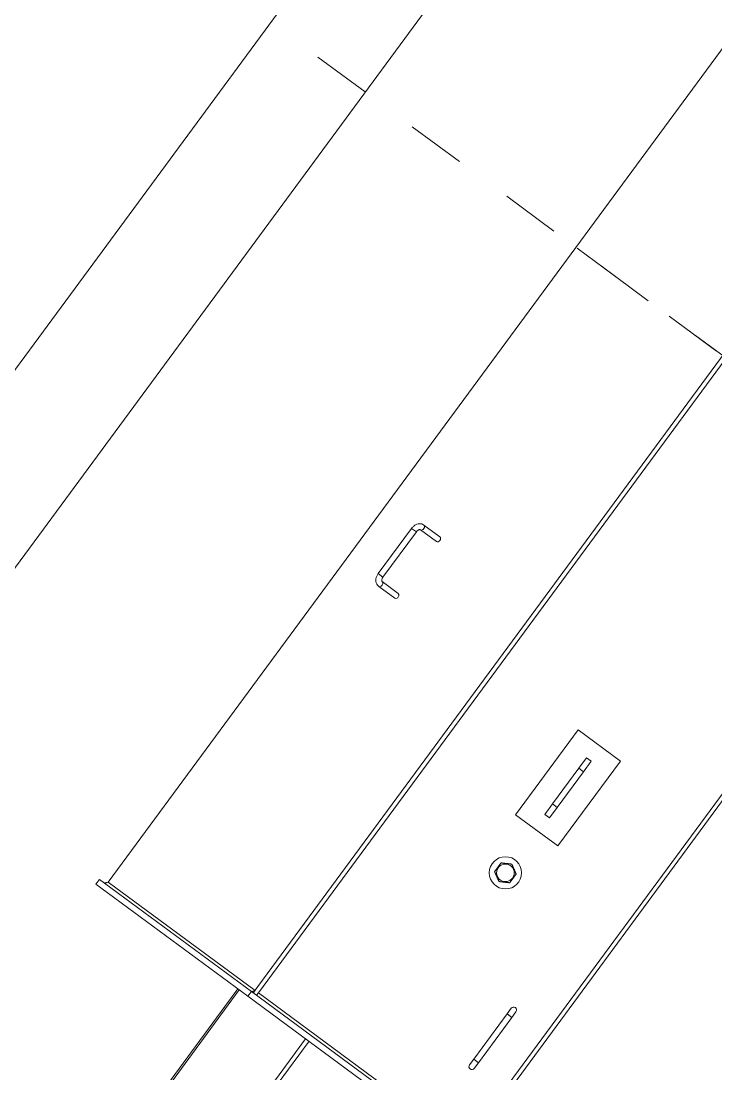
# Model space of a CAD drawing. Header units: metres. Extents: x 432095 to 435012, y 2470938 to 2473256.
# Drawn here: x 433767.35 to 433768.536, y 2471291.111 to 2471292.906 of the extents above; entities that cross this region are included whole.
import ezdxf

# ---------------------------------------------------------------- set-up
doc = ezdxf.new("R2010")
doc.units = ezdxf.units.M
doc.header["$MEASUREMENT"] = 0
for name, pattern in [('MB D$0$CHAIN', [0.3543, 0.2362, -0.0295, 0.0591, -0.0295]), ('MB D$0$DASHDOT', [1, 0.5, -0.25, 0, -0.25]), ('MB D$0$HIDDEN', [0.375, 0.25, -0.125])]:
    doc.linetypes.add(name, pattern=pattern)
doc.layers.add('cong trinh tram 110kv', color=7, linetype='Continuous', lineweight=5)
doc.layers.add('MB D$0$net dut du kien lam', color=8, linetype='MB D$0$HIDDEN', lineweight=20)

# ---------------------------------------------------------------- blocks, each defined once
blk = doc.blocks.new('MB D$0$MBA 63')
at = {"layer": 'MB D$0$net dut du kien lam', "color": 8, "linetype": 'MB D$0$DASHDOT', "ltscale": 0.5}
blk.add_line((102388.6, 36012.3), (102388.6, 25012.3), dxfattribs=at)
at = {"layer": 'MB D$0$net dut du kien lam', "color": 0, "linetype": 'ByBlock', "ltscale": 3}
for points in [[(106699.6, 25012.3), (106699.6, 36012.3), (98099.6, 36012.3), (98099.6, 25012.3)], [(106499.6, 25212.3), (106499.6, 35812.3), (98299.6, 35812.3), (98299.6, 25212.3)]]:
    blk.add_lwpolyline(points, close=True, dxfattribs=at)
blk = doc.blocks.new('MB D$0$mba 1')
at = {"layer": 'cong trinh tram 110kv'}
for p, q in [((-22470.1, 7528.9), (-22470.1, 7783.9)), ((-22467.2, 7528.9), (-22467.2, 7783.9)), ((-22326.6, 7528.9), (-22326.6, 7783.9)), ((-22319.5, 7528.9), (-22319.5, 7783.9)), ((-22771.1, 7528.9), (-22448.9, 7528.9)), ((-22771.1, 7518.9), (-22771.1, 7528.9)), ((-22448.9, 7528.9), (-21993.3, 7528.9)), ((-22448.9, 7518.9), (-22448.9, 7528.9)), ((-22448.9, 7518.9), (-22771.1, 7518.9)), ((-22761.1, 7518.9), (-22756.1, 7513.9)), ((-22759.6, 7518.9), (-22756, 7513.9)), ((-22756.1, 4823.9), (-22756.1, 7514)), ((-22756.1, 7514), (-22756.1, 7513.9)), ((-22756, 4823.9), (-22756, 7513.9)), ((-22445, 7513.9), (-22756, 7513.9)), ((-21993.3, 7518.9), (-22448.9, 7518.9)), ((-22448.5, 7518.9), (-22445, 7513.9)), ((-22445, 4818.9), (-22445, 7518.9)), ((-22445, 7518.9), (-22445, 7513.9)), ((-22437.9, 7518.9), (-22437.9, 7513.9)), ((-22437.9, 7513.9), (-22437.9, 4823.9)), ((-22002.2, 7513.9), (-22437.9, 7513.9)), ((-22002.2, 4823.9), (-22002.2, 7513.9)), ((-21995.2, 7518.9), (-21995.2, 4818.9)), ((-22075.1, 7398.9), (-22075.1, 7386.9)), ((-22065.1, 7386.9), (-22065.1, 7398.9)), ((-22065.1, 7386.9), (-22075.1, 7386.9)), ((-22075.1, 7386.9), (-22075.1, 7290.9)), ((-22065.1, 7386.9), (-22065.1, 7290.9)), ((-22065.1, 7290.9), (-22075.1, 7290.9)), ((-22075.1, 7290.9), (-22075.1, 7278.9)), ((-22065.1, 7278.9), (-22065.1, 7290.9)), ((-22265.1, 7008.9), (-22175.1, 7008.9)), ((-22265.1, 7008.9), (-22265.1, 6828.9)), ((-22175.1, 7008.9), (-22175.1, 6828.9)), ((-22225.1, 6956.7), (-22225.1, 6978.9)), ((-22225.1, 6978.9), (-22215.1, 6978.9)), ((-22215.1, 6978.9), (-22215.1, 6956.7)), ((-22225.1, 6956.7), (-22225.1, 6881.2)), ((-22225.1, 6956.7), (-22215.1, 6956.7)), ((-22215.1, 6881.2), (-22215.1, 6956.7)), ((-22225.1, 6858.9), (-22225.1, 6881.2)), ((-22225.1, 6881.2), (-22215.1, 6881.2)), ((-22215.1, 6881.2), (-22215.1, 6858.9)), ((-22215.1, 6858.9), (-22225.1, 6858.9)), ((-22683.9, 6833.9), (-22650, 6833.9)), ((-22683.9, 6823.9), (-22650, 6823.9)), ((-22175.1, 6828.9), (-22265.1, 6828.9)), ((-22697.4, 6816.9), (-22687.4, 6816.9)), ((-22697.4, 6720.9), (-22697.4, 6816.9)), ((-22687.4, 6720.9), (-22687.4, 6816.9)), ((-22697.4, 6720.9), (-22687.4, 6720.9)), ((-22650, 6713.9), (-22683.9, 6713.9)), ((-22650, 6703.9), (-22683.9, 6703.9))]:
    blk.add_line(p, q, dxfattribs=at)
at = {"layer": 'cong trinh tram 110kv', "linetype": 'MB D$0$CHAIN', "ltscale": 21.168501}
blk.add_line((-14658, 6168.9), (-22753.2, 6168.9), dxfattribs=at)
at = {"layer": 'cong trinh tram 110kv'}
for radius in [27.5, 15]:
    blk.add_circle((-22220.1, 7098.9), radius, dxfattribs=at)
for centre, start, end in [((-22070.1, 7398.9), 0, 180), ((-22070.1, 7278.9), 180, 0)]:
    blk.add_arc(centre, 5, start, end, dxfattribs=at)
for centre, major_axis, start_param, end_param in [((-22683.9, 6828.9), (0, -5), 0, 3.141593), ((-22650, 6828.9), (0, -5), 0, 3.141593), ((-22683.9, 6708.9), (0, 5), 3.141593, 6.283185), ((-22650, 6708.9), (0, 5), 3.141593, 6.283185)]:
    blk.add_ellipse(centre, major_axis=major_axis, ratio=0.707107, start_param=start_param, end_param=end_param, dxfattribs=at)
for points in [[(-22220.1, 7117.4), (-22228.1, 7112.8), (-22236.1, 7108.2)], [(-22204.1, 7108.2), (-22212.1, 7112.8), (-22220.1, 7117.4)], [(-22236.1, 7108.2), (-22236.1, 7098.9), (-22236.1, 7089.7)], [(-22204.1, 7089.7), (-22204.1, 7098.9), (-22204.1, 7108.2)], [(-22236.1, 7089.7), (-22228.1, 7085.1), (-22220.1, 7080.5)], [(-22220.1, 7080.5), (-22212.1, 7085.1), (-22204.1, 7089.7)]]:
    blk.add_rational_spline(points, [1.65280398304, 1.90849364905, 1.65280398304], degree=2, dxfattribs=at)
for points, knots in [([(-22697.4, 6816.9), (-22697.4, 6818.6), (-22697.2, 6820.2), (-22696.5, 6823.3), (-22696, 6824.9), (-22694.5, 6827.7), (-22693.6, 6829), (-22691.4, 6831.3), (-22690.1, 6832.2), (-22687.3, 6833.5), (-22685.9, 6833.9), (-22684.3, 6833.9), (-22684.1, 6833.9), (-22683.9, 6833.9)], [1.570796, 1.570796, 1.570796, 1.570796, 1.884956, 1.884956, 2.199115, 2.199115, 2.513274, 2.513274, 2.827433, 2.827433, 3.106367, 3.106367, 3.141593, 3.141593, 3.141593, 3.141593]), ([(-22687.4, 6816.9), (-22687.4, 6817.7), (-22687.3, 6818.4), (-22687.1, 6819.8), (-22686.9, 6820.5), (-22686.4, 6821.6), (-22686.1, 6822.1), (-22685.6, 6822.9), (-22685.3, 6823.2), (-22684.8, 6823.7), (-22684.5, 6823.8), (-22684.2, 6823.9), (-22684, 6823.9), (-22683.9, 6823.9)], [1.570796, 1.570796, 1.570796, 1.570796, 1.831647, 1.831647, 2.090431, 2.090431, 2.34462, 2.34462, 2.598357, 2.598357, 2.875988, 2.875988, 3.141593, 3.141593, 3.141593, 3.141593]), ([(-22683.9, 6703.9), (-22685.2, 6703.9), (-22686.6, 6704.2), (-22689.1, 6705.1), (-22690.3, 6705.9), (-22692.6, 6707.7), (-22693.6, 6708.9), (-22695.3, 6711.6), (-22696, 6713), (-22696.9, 6716.1), (-22697.2, 6717.7), (-22697.4, 6719.9), (-22697.4, 6720.4), (-22697.4, 6720.9)], [0, 0, 0, 0, 0.257746, 0.257746, 0.530153, 0.530153, 0.838958, 0.838958, 1.153118, 1.153118, 1.467277, 1.467277, 1.570796, 1.570796, 1.570796, 1.570796]), ([(-22683.9, 6713.9), (-22684.1, 6713.9), (-22684.2, 6714), (-22684.7, 6714.2), (-22685, 6714.4), (-22685.6, 6715), (-22685.9, 6715.4), (-22686.4, 6716.4), (-22686.7, 6716.9), (-22687.1, 6718.1), (-22687.2, 6718.8), (-22687.4, 6720), (-22687.4, 6720.5), (-22687.4, 6720.9)], [0, 0, 0, 0, 0.314159, 0.314159, 0.628319, 0.628319, 0.892728, 0.892728, 1.145359, 1.145359, 1.401256, 1.401256, 1.570796, 1.570796, 1.570796, 1.570796])]:
    blk.add_open_spline(points, degree=3, knots=knots, dxfattribs=at)

msp = doc.modelspace()

# ---------------------------------------------------------------- block references
at = {"layer": 'cong trinh tram 110kv', "yscale": 0.00100000003283925, "zscale": 0.001}
for name, p, xscale, rotation in [('MB D$0$MBA 63', (433808.3774, 2471390.1698), 0.001000000045165598, 233.6153637256497), ('MB D$0$mba 1', (433790.2762, 2471283.9879), -0.001000000032834317, 143.6153590623919)]:
    msp.add_blockref(name, p, dxfattribs=dict(at, xscale=xscale, rotation=rotation))

doc.saveas('drawing.dxf')
